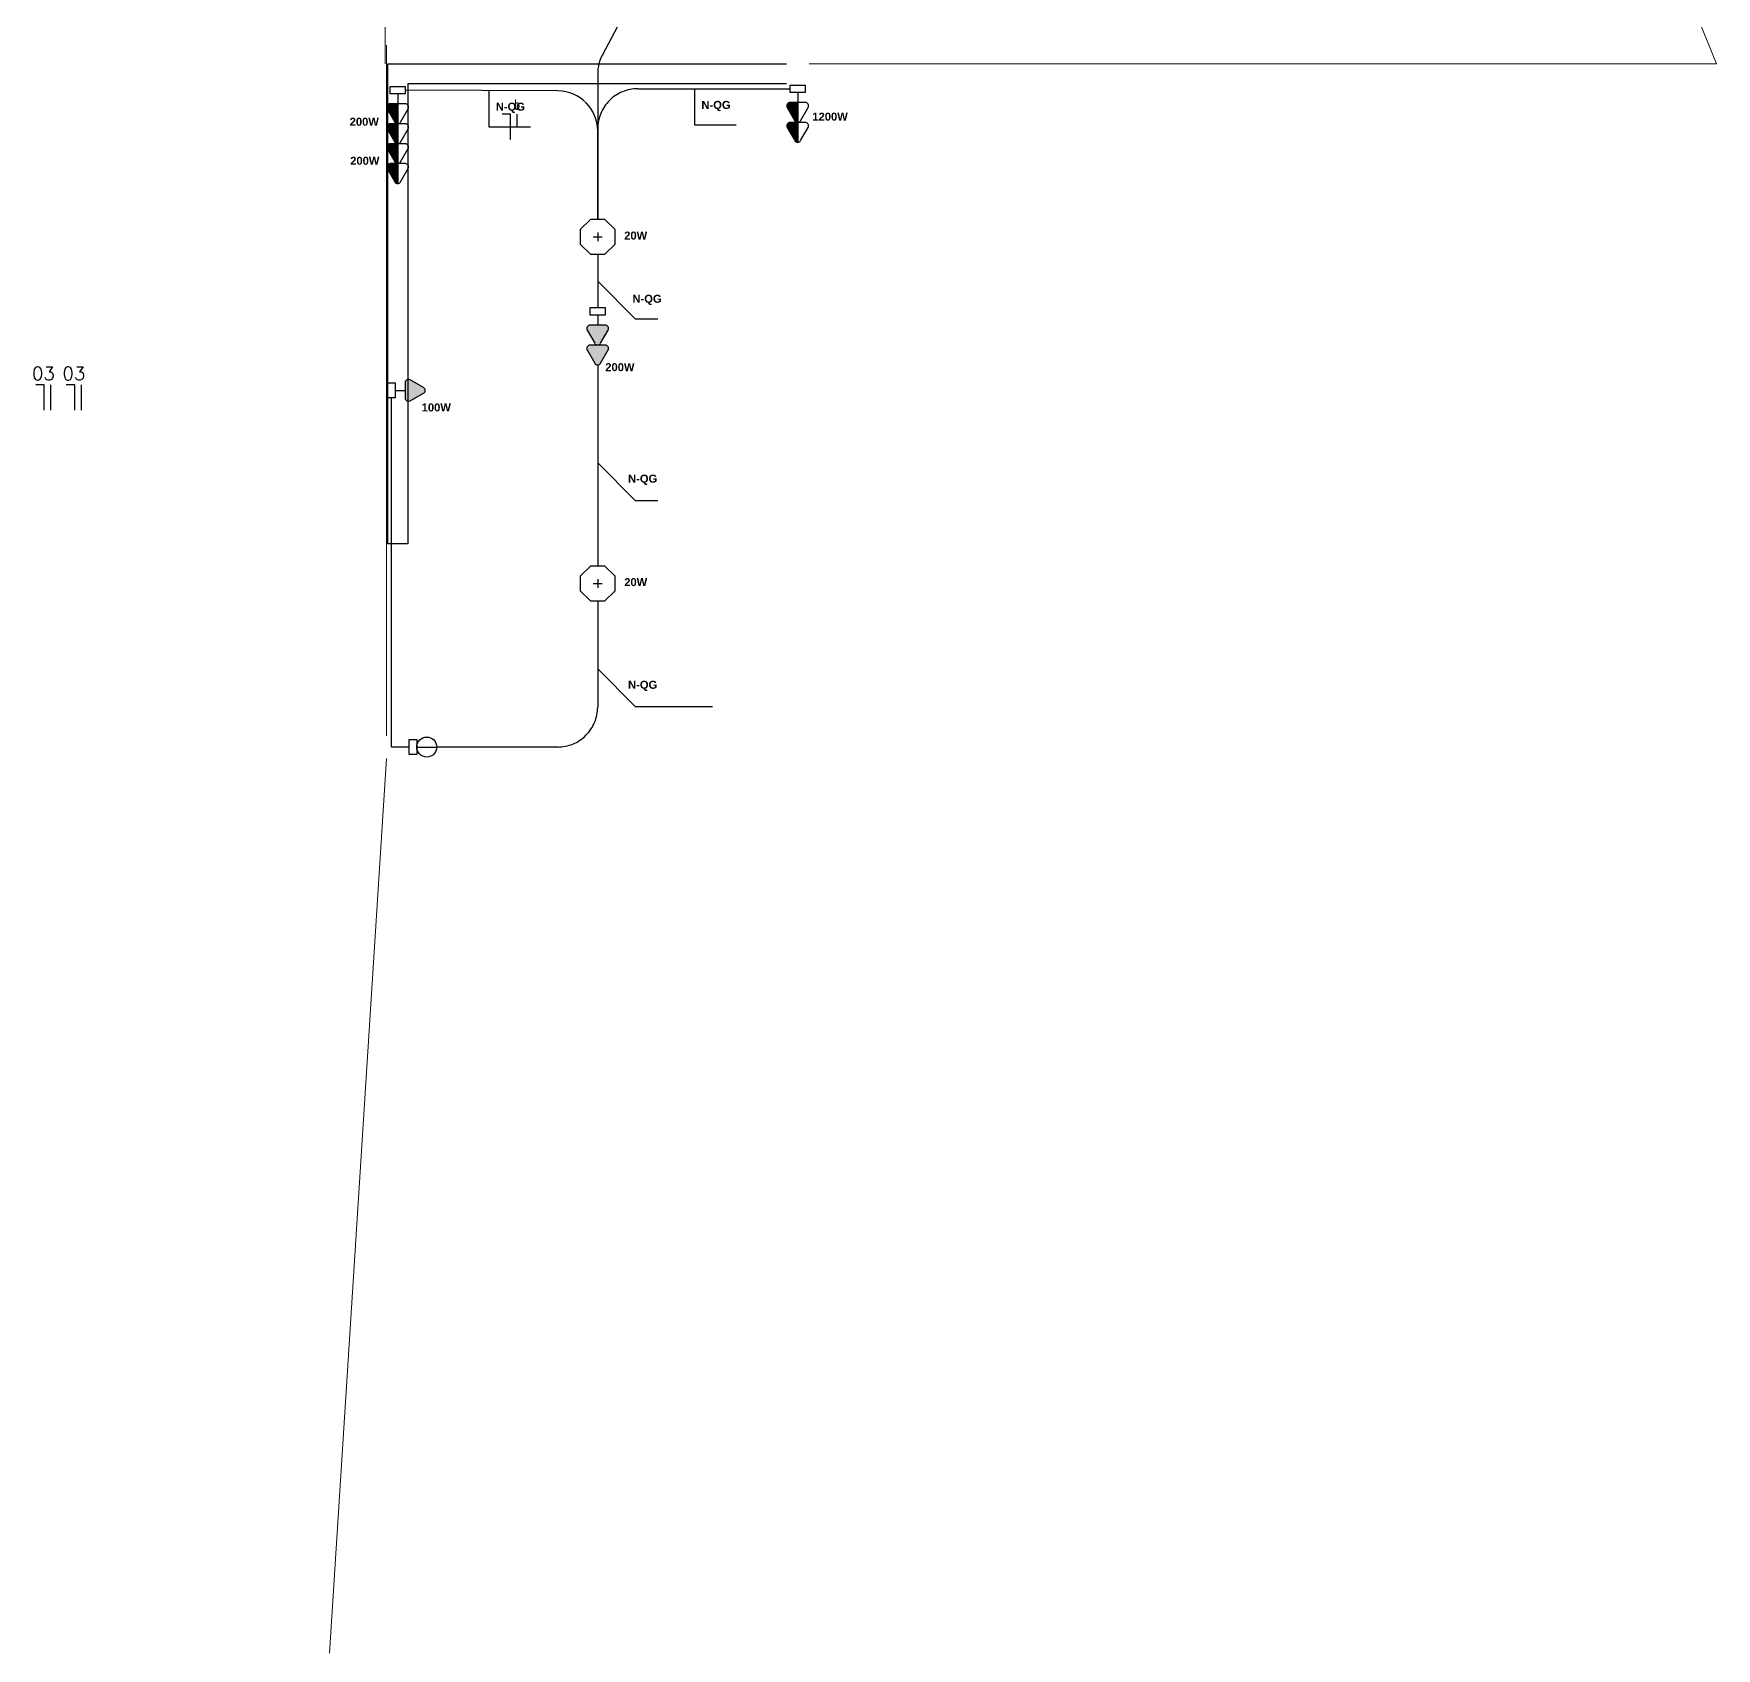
# Model space of a CAD drawing. Extents: x 1450 to 1868, y 82 to 351.
# Drawn here: x 1491.44 to 1504.06, y 158.14 to 170.25 of the extents above; entities that cross this region are included whole.
import ezdxf
from ezdxf.enums import TextEntityAlignment as Align

# ---------------------------------------------------------------- set-up
doc = ezdxf.new("R2010")
doc.units = 0
doc.header["$LTSCALE"] = 0.5
doc.linetypes.add('ELETRODUTO_TETO', pattern=[1000, 1000, 0])
doc.layers.get('0').update_dxf_attribs({"linetype": 'CONTINUOUS'})
doc.layers.add('A-FLOR', color=192, linetype='CONTINUOUS', lineweight=9)
doc.layers.add('A-WALL', color=113, linetype='CONTINUOUS', lineweight=30)
for name, color, linetype in [('ELETRODUTO_TETO', 2, 'CONTINUOUS'), ('FIACAO', 7, 'CONTINUOUS'), ('Iluminação', 7, 'CONTINUOUS'), ('INDICACAO_CIRCUITO', 2, 'CONTINUOUS'), ('INDICACAO_CIRCUITO_FIA', 2, 'CONTINUOUS'), ('INDICACAO_INTERRUPTOR_FIA', 2, 'CONTINUOUS'), ('INDICACAO_POTENCIA', 1, 'CONTINUOUS'), ('INTERRUPTORES', 1, 'CONTINUOUS'), ('LINHA_DE_CHAMADA', 7, 'CONTINUOUS'), ('LUMINÁRIAS', 3, 'CONTINUOUS'), ('TOMADAS ABNT', 10, 'CONTINUOUS'), ('X_LIGACAO_VIRTUAL_OBJ', 7, 'CONTINUOUS')]:
    doc.layers.add(name, color=color, linetype=linetype)
doc.styles.add('Arial', font='arialbd.ttf', dxfattribs={"height": 100})
doc.styles.add('ROMANS', font='simplex.shx')

# ---------------------------------------------------------------- blocks, each defined once
blk = doc.blocks.new('*U212', base_point=(-43954.3, 16576.5))
for points in [[(-43952.1, 16612.6, 0.269143), (-43954.3, 16613.9), (-43954.3, 16598.9), (-43948.6, 16598.9, 0.575867), (-43946.4, 16602.7)], [(-43952.1, 16597.7, 0.269143), (-43954.3, 16598.9), (-43954.3, 16584), (-43948.6, 16584, 0.575867), (-43946.4, 16587.7)]]:
    blk.add_hatch(color=256).paths.add_polyline_path(points)
for p, q in [((-43956.5, 16612.6), (-43962.2, 16602.7)), ((-43954.3, 16598.9), (-43954.3, 16613.9)), ((-43946.4, 16602.7), (-43952.1, 16612.6)), ((-43956.5, 16597.7), (-43962.2, 16587.7)), ((-43960, 16598.9), (-43954.3, 16598.9)), ((-43954.3, 16584), (-43954.3, 16598.9)), ((-43954.3, 16598.9), (-43948.6, 16598.9)), ((-43946.4, 16587.7), (-43952.1, 16597.7)), ((-43960, 16584), (-43954.3, 16584)), ((-43954.3, 16576.5), (-43954.3, 16584)), ((-43954.3, 16584), (-43948.6, 16584))]:
    blk.add_line(p, q)
blk.add_lwpolyline([(-43959.9, 16576.5), (-43948.7, 16576.5), (-43948.7, 16570.9), (-43959.9, 16570.9)], close=True)
for centre, start, end in [((-43954.3, 16611.4), 29.7449, 150.2551), ((-43960, 16601.4), 150.2551, 270), ((-43954.3, 16596.4), 29.7449, 150.2551), ((-43948.6, 16601.4), 270, 29.7449), ((-43960, 16586.5), 150.2551, 270), ((-43948.6, 16586.5), 270, 29.7449)]:
    blk.add_arc(centre, 2.5, start, end)
blk = doc.blocks.new('*U213', base_point=(-44284.5, 16487.8))
blk.add_hatch(color=256).paths.add_polyline_path([(-44282.3, 16509, 0.580323), (-44286.7, 16509), (-44292.4, 16499.1, 0.575867), (-44290.2, 16495.3), (-44284.5, 16495.3), (-44278.8, 16495.3, 0.575867), (-44276.6, 16499.1)])
for p, q in [((-44286.7, 16509), (-44292.4, 16499.1)), ((-44276.6, 16499.1), (-44282.3, 16509)), ((-44290.2, 16495.3), (-44284.5, 16495.3)), ((-44284.5, 16487.8), (-44284.5, 16495.3)), ((-44284.5, 16495.3), (-44278.8, 16495.3))]:
    blk.add_line(p, q)
blk.add_lwpolyline([(-44290.1, 16487.8), (-44278.9, 16487.8), (-44278.9, 16482.2), (-44290.1, 16482.2)], close=True)
for centre, start, end in [((-44284.5, 16507.8), 29.7449, 150.2551), ((-44290.2, 16497.8), 150.2551, 270), ((-44278.8, 16497.8), 270, 29.7449)]:
    blk.add_arc(centre, 2.5, start, end)
blk = doc.blocks.new('*U611', base_point=(-30848.6, 36240.5))
at = {"layer": 'LUMINÁRIAS'}
blk.add_lwpolyline([(-30861.7, 36246), (-30861.7, 36235.1), (-30854, 36227.5), (-30843.2, 36227.5), (-30835.5, 36235.1), (-30835.5, 36246), (-30843.2, 36253.6), (-30854, 36253.6)], close=True, dxfattribs=at)
for points in [[(-30852, 36240.5), (-30845.2, 36240.5)], [(-30848.6, 36243.9), (-30848.6, 36237.2)]]:
    blk.add_lwpolyline(points, dxfattribs=at)
blk = doc.blocks.new('*U612', base_point=(-30848.6, 36240.5))
at = {"layer": 'LUMINÁRIAS'}
blk.add_lwpolyline([(-30861.7, 36246), (-30861.7, 36235.1), (-30854, 36227.5), (-30843.2, 36227.5), (-30835.5, 36235.1), (-30835.5, 36246), (-30843.2, 36253.6), (-30854, 36253.6)], close=True, dxfattribs=at)
for points in [[(-30852, 36240.5), (-30845.2, 36240.5)], [(-30848.6, 36243.9), (-30848.6, 36237.2)]]:
    blk.add_lwpolyline(points, dxfattribs=at)
blk = doc.blocks.new('*U681', base_point=(-30828.5, 36512.1))
for points in [[(-30807.3, 36510, 0.269143), (-30806, 36512.1), (-30821, 36512.1), (-30821, 36506.4, 0.575867), (-30817.2, 36504.3)], [(-30792.3, 36510, 0.269143), (-30791.1, 36512.1), (-30806, 36512.1), (-30806, 36506.4, 0.575867), (-30802.3, 36504.3)]]:
    blk.add_hatch(color=256).paths.add_polyline_path(points)
for p, q in [((-30828.5, 36512.1), (-30821, 36512.1)), ((-30821, 36517.8), (-30821, 36512.1)), ((-30821, 36512.1), (-30821, 36506.4)), ((-30821, 36512.1), (-30806, 36512.1)), ((-30807.3, 36514.3), (-30817.2, 36520)), ((-30817.2, 36504.3), (-30807.3, 36510)), ((-30806, 36517.8), (-30806, 36512.1)), ((-30806, 36512.1), (-30806, 36506.4)), ((-30806, 36512.1), (-30791.1, 36512.1)), ((-30792.3, 36514.3), (-30802.3, 36520)), ((-30802.3, 36504.3), (-30792.3, 36510))]:
    blk.add_line(p, q)
blk.add_lwpolyline([(-30828.5, 36517.7), (-30828.5, 36506.5), (-30834.1, 36506.5), (-30834.1, 36517.7)], close=True)
for centre, start, end in [((-30818.5, 36517.8), 60.2551, 180), ((-30808.5, 36512.1), 299.7449, 60.2551), ((-30803.5, 36517.8), 60.2551, 180), ((-30793.6, 36512.1), 299.7449, 60.2551), ((-30818.5, 36506.4), 180, 299.7449), ((-30803.5, 36506.4), 180, 299.7449)]:
    blk.add_arc(centre, 2.5, start, end)
blk = doc.blocks.new('*U682', base_point=(-30604, 36835.1))
for points in [[(-30590.3, 36833, 0.269143), (-30589.1, 36835.1), (-30604, 36835.1), (-30604, 36829.5, 0.575867), (-30600.3, 36827.3)], [(-30575.4, 36833, 0.269143), (-30574.1, 36835.1), (-30589.1, 36835.1), (-30589.1, 36829.5, 0.575867), (-30585.3, 36827.3)]]:
    blk.add_hatch(color=256).paths.add_polyline_path(points)
for p, q in [((-30604, 36840.8), (-30604, 36835.1)), ((-30590.3, 36837.3), (-30600.3, 36843)), ((-30589.1, 36840.8), (-30589.1, 36835.1)), ((-30575.4, 36837.3), (-30585.3, 36843)), ((-30604, 36835.1), (-30604, 36829.5)), ((-30604, 36835.1), (-30589.1, 36835.1)), ((-30600.3, 36827.3), (-30590.3, 36833)), ((-30589.1, 36835.1), (-30589.1, 36829.5)), ((-30589.1, 36835.1), (-30574.1, 36835.1)), ((-30585.3, 36827.3), (-30575.4, 36833))]:
    blk.add_line(p, q)
for centre, start, end in [((-30601.5, 36840.8), 60.2551, 180), ((-30591.6, 36835.1), 299.7449, 60.2551), ((-30586.6, 36840.8), 60.2551, 180), ((-30576.6, 36835.1), 299.7449, 60.2551), ((-30601.5, 36829.5), 180, 299.7449), ((-30586.6, 36829.5), 180, 299.7449)]:
    blk.add_arc(centre, 2.5, start, end)
blk = doc.blocks.new('*U683', base_point=(-30358.1, 37104))
at = {"linetype": 'ByBlock'}
blk.add_lwpolyline([(-30358.1, 37104), (-30358.1, 37104)], dxfattribs=at)
blk = doc.blocks.new('*U684', base_point=(-30381.4, 36756.8))
for points in [[(-30360.2, 36754.7, 0.580323), (-30360.2, 36759), (-30370.1, 36764.7, 0.575867), (-30373.9, 36762.5), (-30373.9, 36756.8), (-30373.9, 36751.1, 0.575867), (-30370.1, 36749)], [(-30345.2, 36754.7, 0.580323), (-30345.2, 36759), (-30355.2, 36764.7, 0.575867), (-30358.9, 36762.5), (-30358.9, 36756.8), (-30358.9, 36751.1, 0.575867), (-30355.2, 36749)]]:
    blk.add_hatch(color=256).paths.add_polyline_path(points)
for p, q in [((-30373.9, 36762.5), (-30373.9, 36756.8)), ((-30360.2, 36759), (-30370.1, 36764.7)), ((-30358.9, 36762.5), (-30358.9, 36756.8)), ((-30345.2, 36759), (-30355.2, 36764.7)), ((-30381.4, 36756.8), (-30373.9, 36756.8)), ((-30373.9, 36756.8), (-30373.9, 36751.1)), ((-30370.1, 36749), (-30360.2, 36754.7)), ((-30358.9, 36756.8), (-30358.9, 36751.1)), ((-30355.2, 36749), (-30345.2, 36754.7))]:
    blk.add_line(p, q)
blk.add_lwpolyline([(-30381.4, 36762.4), (-30381.4, 36751.2), (-30387, 36751.2), (-30387, 36762.4)], close=True)
for centre, start, end in [((-30371.4, 36762.5), 60.2551, 180), ((-30356.4, 36762.5), 60.2551, 180), ((-30371.4, 36751.1), 180, 299.7449), ((-30361.4, 36756.8), 299.7449, 60.2551), ((-30356.4, 36751.1), 180, 299.7449), ((-30346.5, 36756.8), 299.7449, 60.2551)]:
    blk.add_arc(centre, 2.5, start, end)
blk = doc.blocks.new('*U685', base_point=(-30432.7, 36525.6))
blk.add_line((-30432.7, 36525.6), (-30417.7, 36525.6))
blk.add_lwpolyline([(-30432.7, 36531.2), (-30432.7, 36520), (-30438.3, 36520), (-30438.3, 36531.2)], close=True)
blk.add_circle((-30425.2, 36525.6), 7.5)
blk = doc.blocks.new('*U1082', base_point=(-30487.8, 37433.4))
at = {"linetype": 'ByBlock'}
blk.add_lwpolyline([(-30487.8, 37433.4), (-30376.9, 37433.4, 0.014122), (-30375.2, 37433.5), (-30066.6, 37450.9), (-30058.1, 37442.4), (-30204.6, 37165, 0.122083), (-30208.1, 37151), (-30208.1, 37041.6)], format="xyb", dxfattribs=at)
blk = doc.blocks.new('*U1083', base_point=(-30208.1, 37015.4))
at = {"linetype": 'ByBlock'}
blk.add_lwpolyline([(-30208.1, 37015.4), (-30208.1, 36975.5)], dxfattribs=at)
blk = doc.blocks.new('*U1084', base_point=(-30208.1, 36932.5))
at = {"linetype": 'ByBlock'}
blk.add_lwpolyline([(-30208.1, 36932.5), (-30208.1, 36781.6)], dxfattribs=at)
blk = doc.blocks.new('*U1085', base_point=(-30208.1, 36755.4))
at = {"linetype": 'ByBlock'}
blk.add_lwpolyline([(-30208.1, 36755.4), (-30208.1, 36675.9, -0.414214), (-30238.1, 36645.9), (-30328.8, 36645.9)], format="xyb", dxfattribs=at)
blk = doc.blocks.new('*U1086', base_point=(-30208.1, 37041.6))
at = {"linetype": 'ByBlock'}
blk.add_lwpolyline([(-30208.1, 37041.6), (-30208.1, 37109.6, -0.414214), (-30178.1, 37139.6), (-30063.7, 37139.6)], format="xyb", dxfattribs=at)
blk = doc.blocks.new('*U1087', base_point=(-30208.1, 37041.6))
at = {"linetype": 'ByBlock'}
blk.add_lwpolyline([(-30208.1, 37041.6), (-30208.1, 37108, 0.4126), (-30237.9, 37138), (-30352.5, 37138.6)], format="xyb", dxfattribs=at)
blk = doc.blocks.new('*U1106', base_point=(-30349.4, 36645.9))
at = {"linetype": 'ByBlock'}
blk.add_lwpolyline([(-30349.4, 36645.9), (-30362.8, 36645.9), (-30362.8, 36907.8)], dxfattribs=at)
blk = doc.blocks.new('*U1322', base_point=(608.67, 153.293))
for p, q in [((608.67, 153.483), (608.544, 153.483)), ((608.67, 153.103), (608.67, 153.483))]:
    blk.add_line(p, q)
blk = doc.blocks.new('*U1323', base_point=(576.818, 148.746))
blk.add_line((576.818, 148.556), (576.818, 148.936))
blk = doc.blocks.new('*U1450', base_point=(1496.124, 165.202))
at = {"xscale": 0.5, "yscale": 0.5, "zscale": 0.5}
for name, p in [('*U1322', (1496.13, 165.202)), ('*U1323', (1496.18, 165.202))]:
    blk.add_blockref(name, p, dxfattribs=at)
blk = doc.blocks.new('*U1451', base_point=(1496.364, 165.202))
at = {"xscale": 0.5, "yscale": 0.5, "zscale": 0.5}
for name, p in [('*U1322', (1496.37, 165.202)), ('*U1323', (1496.42, 165.202))]:
    blk.add_blockref(name, p, dxfattribs=at)
blk = doc.blocks.new('*U1778', base_point=(608.67, 153.293))
for p, q in [((608.67, 153.483), (608.544, 153.483)), ((608.67, 153.103), (608.67, 153.483))]:
    blk.add_line(p, q)
blk = doc.blocks.new('*U1797', base_point=(665.55, 144.199))
blk.add_line((665.55, 144.199), (665.55, 144.389))
blk = doc.blocks.new('*U1948', base_point=(1495.011, 169.55))
at = {"xscale": 0.5, "yscale": 0.5, "zscale": 0.5}
for name, p in [('*U1778', (1495.018, 169.55)), ('*U1797', (1495.068, 169.55))]:
    blk.add_blockref(name, p, dxfattribs=at)

msp = doc.modelspace()

# ---------------------------------------------------------------- linework, layer by layer
at = {"layer": 'A-FLOR'}
for p, q in [((1504.062, 170.023), (1502.362, 174.231)), ((1494.077, 171.083), (1494.077, 170.023)), ((1494.087, 164.983), (1494.087, 170.163)), ((1497.257, 170.023), (1504.062, 170.023)), ((1493.66, 158.103), (1494.087, 164.813))]:
    msp.add_line(p, q, dxfattribs=at)
at = {"layer": 'A-WALL'}
for p, q in [((1494.097, 166.423), (1494.097, 170.023)), ((1494.097, 170.023), (1497.087, 170.023)), ((1494.247, 169.873), (1494.247, 166.423)), ((1497.087, 169.873), (1494.247, 169.873)), ((1494.247, 166.423), (1494.097, 166.423))]:
    msp.add_line(p, q, dxfattribs=at)
at = {"layer": 'LINHA_DE_CHAMADA'}
for points in [[(1494.855, 169.822), (1494.855, 169.55), (1495.168, 169.55)], [(1496.397, 169.835), (1496.397, 169.564), (1496.71, 169.564)], [(1495.672, 168.391), (1495.954, 168.11), (1496.124, 168.11)], [(1495.672, 167.03), (1495.954, 166.748), (1496.124, 166.748)], [(1495.672, 165.484), (1495.954, 165.202), (1496.534, 165.202)]]:
    msp.add_lwpolyline(points, dxfattribs=at)

# ---------------------------------------------------------------- block references
at = {"xscale": 0.5, "yscale": 0.5, "zscale": 0.5}
for name, p in [('*U1778', (1495.018, 169.55)), ('*U1797', (1495.068, 169.55))]:
    msp.add_blockref(name, p, dxfattribs=at)
at = {"layer": 'ELETRODUTO_TETO', "linetype": 'ELETRODUTO_TETO', "xscale": 0.01000000108748102, "yscale": 0.01000000108748102, "zscale": 0.01000000108748102}
for name, p in [('*U1082', (1492.875, 172.773)), ('*U1087', (1495.672, 168.855)), ('*U1086', (1495.672, 168.855)), ('*U1083', (1495.672, 168.593)), ('*U1084', (1495.672, 167.764)), ('*U1106', (1494.259, 164.898)), ('*U1085', (1495.672, 165.993))]:
    msp.add_blockref(name, p, dxfattribs=at)
at = {"layer": 'FIACAO'}
for name, p in [('*U1948', (1495.011, 169.55)), ('*U1450', (1491.515, 167.52)), ('*U1451', (1491.744, 167.52))]:
    msp.add_blockref(name, p, dxfattribs=at)
at = {"layer": 'Iluminação', "xscale": 0.01000000108748102, "yscale": 0.01000000108748102, "zscale": 0.01000000108748102}
for name, p in [('*U611', (1495.672, 168.724)), ('*U612', (1495.672, 166.124))]:
    msp.add_blockref(name, p, dxfattribs=at)
at = {"layer": 'INTERRUPTORES', "xscale": 0.01000000108748102, "yscale": 0.01000000108748102, "zscale": 0.01000000108748102}
msp.add_blockref('*U685', (1494.315, 164.898), dxfattribs=at)
at = {"layer": 'TOMADAS ABNT', "xscale": 0.01000000108748102, "yscale": 0.01000000108748102, "zscale": 0.01000000108748102}
for name, p, rotation in [('*U212', (1497.172, 169.807), 179.9999999999997), ('*U681', (1494.172, 169.797), 270), ('*U682', (1494.172, 169.423), 270), ('*U684', (1495.672, 168.138), 270), ('*U213', (1494.153, 167.573), 269.9999999999995)]:
    msp.add_blockref(name, p, dxfattribs=dict(at, rotation=rotation))
at = {"layer": 'X_LIGACAO_VIRTUAL_OBJ', "xscale": 0.01000000108748102, "yscale": 0.01000000108748102, "zscale": 0.01000000108748102}
msp.add_blockref('*U683', (1494.172, 169.423), dxfattribs=at)

# ---------------------------------------------------------------- texts
at = {"layer": 'INDICACAO_CIRCUITO', "style": 'Arial'}
for p in [(1496.45, 169.684), (1494.908, 169.671), (1495.933, 168.23), (1495.9, 166.881), (1495.9, 165.335)]:
    msp.add_text('N-QG', height=0.06, dxfattribs=at).set_placement(p)
at = {"layer": 'INDICACAO_CIRCUITO_FIA', "style": 'ROMANS'}
for p in [(1491.515, 167.65), (1491.744, 167.65)]:
    msp.add_text('03', height=0.1, dxfattribs=at).set_placement(p, align=Align.CENTER)
at = {"layer": 'INDICACAO_INTERRUPTOR_FIA', "style": 'ROMANS', "width": 0.7}
msp.add_text('b', height=0.075, dxfattribs=at).set_placement((1495.068, 169.68), align=Align.CENTER)
at = {"layer": 'INDICACAO_POTENCIA', "style": 'Arial'}
for s, p in [('200W', (1493.812, 169.558)), ('1200W', (1497.282, 169.596)), ('200W', (1493.816, 169.265)), ('20W', (1495.871, 168.704)), ('200W', (1495.729, 167.717)), ('100W', (1494.352, 167.415)), ('20W', (1495.871, 166.105))]:
    msp.add_text(s, height=0.06, dxfattribs=at).set_placement(p)

doc.saveas('drawing.dxf')
